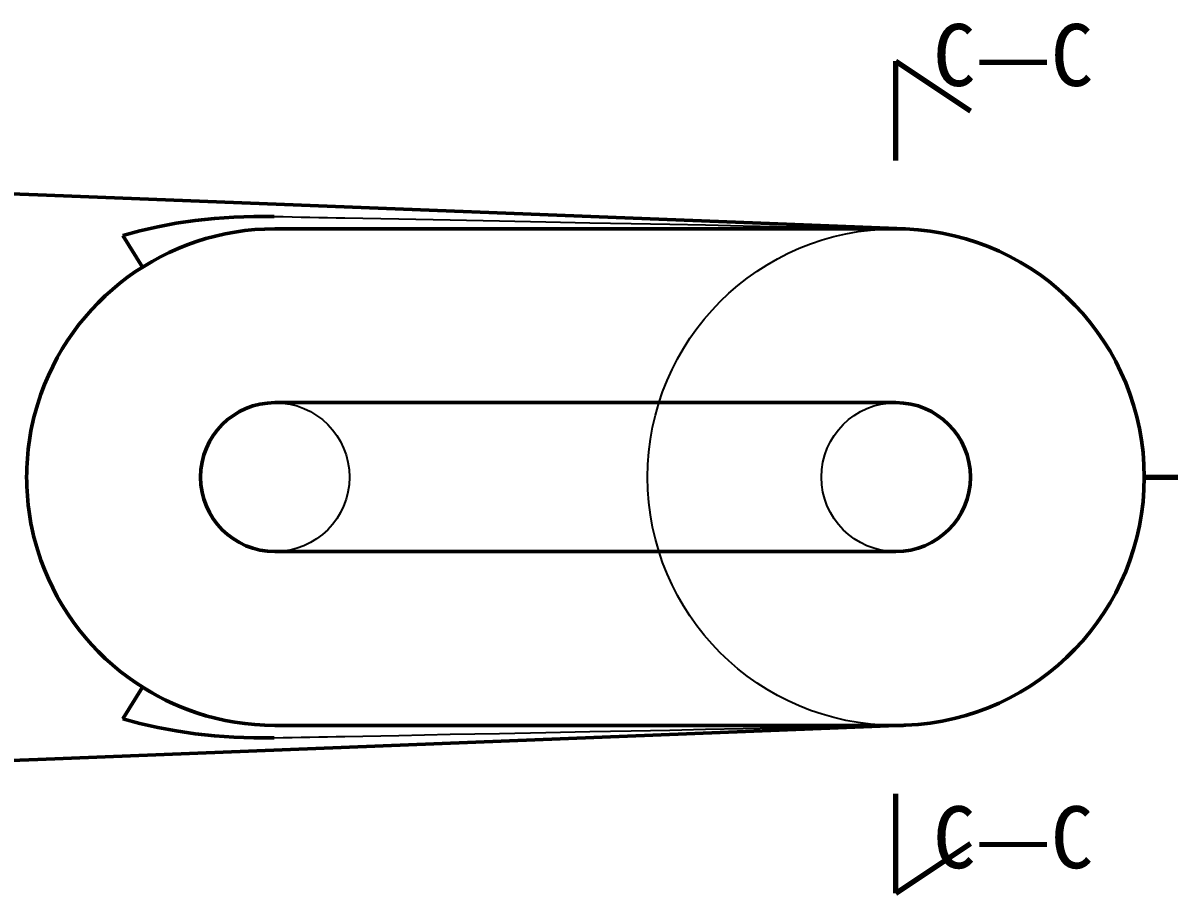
# Model space of a CAD drawing. Header units: millimetres. Extents: x -49 to 333, y -318 to 185.
# Drawn here: x 115 to 207.3, y 114.6 to 184.6 of the extents above; entities that cross this region are included whole.
import ezdxf

# ---------------------------------------------------------------- set-up
doc = ezdxf.new("R2010")
doc.units = ezdxf.units.MM
for name, color, linetype, lineweight in [('剖切线', 1, 'Continuous', 70), ('可见轮廓', 7, 'Continuous', 50), ('标注', 2, 'Continuous', 25), ('隐藏线', 5, 'Continuous', 25)]:
    doc.layers.add(name, color=color, linetype=linetype, lineweight=lineweight)

msp = doc.modelspace()

# ---------------------------------------------------------------- linework, layer by layer
at = {"layer": '剖切线'}
for p, q in [((185.3, 173.555), (185.3, 181.555)), ((185.3, 181.555), (191.3, 177.555)), ((205.301, 148.055), (213.301, 148.055)), ((185.3, 114.555), (185.3, 122.555)), ((185.3, 114.555), (191.3, 118.555))]:
    msp.add_line(p, q, dxfattribs=at)
at = {"layer": '可见轮廓'}
for p, q in [((46.302, 173.535), (116.194, 170.787)), ((116.194, 170.787), (186.086, 168.039)), ((130.419, 168.886), (131.999, 168.997)), ((131.999, 168.997), (133.601, 169.05)), ((133.601, 169.05), (135.221, 169.047)), ((124.429, 167.897), (125.866, 168.226)), ((125.866, 168.226), (127.347, 168.5)), ((127.347, 168.5), (128.867, 168.721)), ((128.867, 168.721), (130.419, 168.886)), ((135.3, 168.055), (160.3, 168.055)), ((160.3, 168.055), (185.3, 168.055)), ((185.183, 168.066), (185.295, 168.064)), ((185.295, 168.064), (185.408, 168.061)), ((185.408, 168.061), (185.521, 168.058)), ((185.521, 168.058), (185.634, 168.055)), ((185.634, 168.055), (185.747, 168.051)), ((185.747, 168.051), (185.86, 168.048)), ((185.86, 168.048), (185.973, 168.044)), ((185.973, 168.044), (186.086, 168.039)), ((123.041, 167.516), (124.429, 167.897)), ((123.041, 167.516), (124.64, 164.977)), ((135.3, 154.055), (160.3, 154.055)), ((160.3, 154.055), (185.3, 154.055)), ((135.3, 142.055), (160.3, 142.055)), ((160.3, 142.055), (185.3, 142.055)), ((123.041, 128.594), (124.64, 131.132)), ((124.64, 131.132), (125.246, 130.766)), ((125.246, 130.766), (125.862, 130.422)), ((125.862, 130.422), (126.489, 130.101)), ((126.489, 130.101), (127.125, 129.802)), ((127.125, 129.802), (127.771, 129.526)), ((127.771, 129.526), (128.425, 129.274)), ((128.425, 129.274), (129.087, 129.045)), ((123.041, 128.594), (124.429, 128.212)), ((129.087, 129.045), (129.756, 128.839)), ((116.194, 125.322), (186.086, 128.07)), ((124.429, 128.212), (125.867, 127.884)), ((125.867, 127.884), (127.349, 127.609)), ((127.349, 127.609), (128.868, 127.388)), ((128.868, 127.388), (130.42, 127.223)), ((135.3, 128.055), (160.3, 128.055)), ((160.3, 128.055), (185.3, 128.055)), ((185.183, 128.044), (185.295, 128.046)), ((185.295, 128.046), (185.408, 128.049)), ((185.408, 128.049), (185.521, 128.051)), ((185.521, 128.051), (185.634, 128.055)), ((185.634, 128.055), (185.747, 128.058)), ((185.86, 128.062), (185.973, 128.066)), ((185.973, 128.066), (186.086, 128.07)), ((130.42, 127.223), (131.999, 127.113)), ((131.999, 127.113), (133.601, 127.059)), ((133.601, 127.059), (135.221, 127.062)), ((46.302, 122.574), (116.194, 125.322))]:
    msp.add_line(p, q, dxfattribs=at)
for centre, radius, start, end in [((135.301, 148.055), 20, 90, 162.80662), ((185.301, 148.055), 20, 87.74851, 90), ((185.301, 148.055), 20, 0, 87.74851), ((135.301, 148.055), 20, 162.80662, -180), ((135.301, 148.055), 6, 90, -180), ((185.301, 148.055), 6, 0, 90), ((135.301, 148.055), 20, -180, -162.80662), ((135.301, 148.055), 6, -180, -90), ((185.301, 148.055), 6, -90, 0), ((185.301, 148.055), 20, -87.74851, 0), ((135.301, 148.055), 20, -162.80662, -90), ((185.301, 148.055), 20, -90, -87.74851)]:
    msp.add_arc(centre, radius, start, end, dxfattribs=at)
at = {"layer": '隐藏线'}
for p, q in [((46.302, 173.535), (116.194, 170.787)), ((116.194, 170.787), (186.086, 168.039)), ((130.419, 168.886), (131.206, 168.949)), ((131.206, 168.949), (131.999, 168.997)), ((131.999, 168.997), (132.798, 169.031)), ((132.798, 169.031), (133.601, 169.05)), ((133.601, 169.05), (134.409, 169.056)), ((134.409, 169.056), (135.221, 169.047)), ((135.221, 169.047), (135.951, 169.033)), ((135.951, 169.033), (136.676, 169.019)), ((136.676, 169.019), (137.397, 169.005)), ((137.397, 169.005), (138.114, 168.99)), ((138.114, 168.99), (138.826, 168.976)), ((138.826, 168.976), (139.533, 168.963)), ((139.533, 168.963), (140.237, 168.949)), ((140.237, 168.949), (140.936, 168.935)), ((140.936, 168.935), (145.268, 168.85)), ((124.429, 167.897), (125.142, 168.068)), ((125.142, 168.068), (125.866, 168.226)), ((125.866, 168.226), (126.601, 168.37)), ((126.601, 168.37), (127.347, 168.5)), ((127.347, 168.5), (128.103, 168.617)), ((128.103, 168.617), (128.867, 168.721)), ((128.867, 168.721), (129.639, 168.811)), ((129.639, 168.811), (130.419, 168.886)), ((133.189, 167.943), (133.889, 168.005)), ((133.889, 168.005), (134.593, 168.042)), ((134.593, 168.042), (135.3, 168.055)), ((135.3, 168.055), (138.81, 168.055)), ((135.3, 168.055), (160.3, 168.055)), ((138.81, 168.055), (142.218, 168.055)), ((142.218, 168.055), (145.519, 168.055)), ((145.268, 168.85), (149.414, 168.769)), ((145.519, 168.055), (148.713, 168.055)), ((148.713, 168.055), (151.785, 168.055)), ((149.414, 168.769), (153.368, 168.691)), ((151.785, 168.055), (154.742, 168.055)), ((153.368, 168.691), (157.124, 168.617)), ((154.742, 168.055), (157.581, 168.055)), ((157.124, 168.617), (160.658, 168.548)), ((157.581, 168.055), (160.3, 168.055)), ((160.3, 168.055), (160.951, 168.055)), ((160.3, 168.055), (185.3, 168.055)), ((160.658, 168.548), (163.981, 168.482)), ((160.951, 168.055), (161.594, 168.055)), ((161.594, 168.055), (162.23, 168.055)), ((162.23, 168.055), (162.858, 168.055)), ((162.858, 168.055), (163.477, 168.055)), ((163.477, 168.055), (164.09, 168.055)), ((163.981, 168.482), (167.088, 168.421)), ((164.09, 168.055), (164.694, 168.055)), ((164.694, 168.055), (165.29, 168.055)), ((165.29, 168.055), (165.921, 168.055)), ((165.29, 168.055), (175.295, 168.055)), ((165.921, 168.055), (166.543, 168.055)), ((166.543, 168.055), (167.156, 168.055)), ((167.088, 168.421), (169.974, 168.365)), ((167.156, 168.055), (167.76, 168.055)), ((167.76, 168.055), (168.353, 168.055)), ((168.353, 168.055), (168.938, 168.055)), ((168.938, 168.055), (169.513, 168.055)), ((169.513, 168.055), (170.079, 168.055)), ((169.974, 168.365), (173.007, 168.305)), ((170.079, 168.055), (170.786, 168.055)), ((170.786, 168.055), (171.477, 168.055)), ((171.477, 168.055), (172.152, 168.055)), ((172.152, 168.055), (172.813, 168.055)), ((172.813, 168.055), (173.457, 168.055)), ((173.007, 168.305), (175.731, 168.252)), ((173.457, 168.055), (174.085, 168.055)), ((174.085, 168.055), (174.698, 168.055)), ((174.698, 168.055), (175.295, 168.055)), ((175.295, 168.055), (175.84, 168.055)), ((175.295, 168.055), (185.3, 168.055)), ((175.731, 168.252), (178.14, 168.204)), ((175.84, 168.055), (176.372, 168.055)), ((176.372, 168.055), (176.889, 168.055)), ((176.889, 168.055), (177.392, 168.055)), ((177.392, 168.055), (177.881, 168.055)), ((177.881, 168.055), (178.355, 168.055)), ((178.14, 168.204), (180.228, 168.163)), ((178.355, 168.055), (178.815, 168.055)), ((178.815, 168.055), (179.261, 168.055)), ((179.261, 168.055), (180.392, 168.055)), ((180.228, 168.163), (181.963, 168.129)), ((180.392, 168.055), (181.418, 168.055)), ((181.418, 168.055), (182.338, 168.055)), ((181.963, 168.129), (183.369, 168.102)), ((182.338, 168.055), (183.152, 168.055)), ((183.152, 168.055), (183.851, 168.055)), ((183.369, 168.102), (184.443, 168.08)), ((183.851, 168.055), (184.442, 168.055)), ((184.442, 168.055), (184.925, 168.055)), ((184.443, 168.08), (185.183, 168.066)), ((184.925, 168.055), (185.3, 168.055)), ((185.183, 168.066), (185.239, 168.065)), ((185.239, 168.065), (185.295, 168.064)), ((185.293, 168.055), (185.3, 168.055)), ((185.295, 168.064), (185.352, 168.062)), ((185.352, 168.062), (185.408, 168.061)), ((185.408, 168.061), (185.465, 168.059)), ((185.465, 168.059), (185.521, 168.058)), ((185.521, 168.058), (185.578, 168.056)), ((185.578, 168.056), (185.634, 168.055)), ((185.634, 168.055), (185.691, 168.053)), ((185.644, 168.052), (185.693, 168.051)), ((185.691, 168.053), (185.747, 168.051)), ((185.747, 168.051), (185.804, 168.05)), ((185.804, 168.05), (185.86, 168.048)), ((185.86, 168.048), (185.916, 168.046)), ((185.916, 168.046), (185.973, 168.044)), ((185.973, 168.044), (186.029, 168.041)), ((186.029, 168.041), (186.086, 168.039)), ((123.041, 167.516), (123.729, 167.713)), ((123.041, 167.516), (123.198, 167.267)), ((123.198, 167.267), (123.353, 167.021)), ((123.729, 167.713), (124.429, 167.897)), ((128.424, 166.835), (129.086, 167.065)), ((129.086, 167.065), (129.755, 167.27)), ((129.755, 167.27), (130.431, 167.453)), ((130.431, 167.453), (131.113, 167.611)), ((131.113, 167.611), (131.8, 167.746)), ((131.8, 167.746), (132.492, 167.857)), ((132.492, 167.857), (133.189, 167.943)), ((123.353, 167.021), (123.505, 166.779)), ((123.505, 166.779), (123.653, 166.544)), ((123.653, 166.544), (123.795, 166.319)), ((123.795, 166.319), (123.929, 166.106)), ((126.488, 166.009), (127.125, 166.307)), ((127.125, 166.307), (127.77, 166.583)), ((127.77, 166.583), (128.424, 166.835)), ((123.929, 166.106), (124.056, 165.906)), ((124.056, 165.906), (124.172, 165.721)), ((124.172, 165.721), (124.277, 165.554)), ((124.277, 165.554), (124.37, 165.406)), ((124.37, 165.406), (124.451, 165.278)), ((124.451, 165.278), (124.519, 165.17)), ((124.64, 164.977), (125.246, 165.344)), ((125.246, 165.344), (125.862, 165.688)), ((125.862, 165.688), (126.488, 166.009)), ((124.519, 165.17), (124.571, 165.087)), ((124.571, 165.087), (124.609, 165.027)), ((124.609, 165.027), (124.632, 164.99)), ((124.632, 164.99), (124.64, 164.977)), ((135.3, 154.055), (160.3, 154.055)), ((160.3, 154.055), (185.3, 154.055)), ((135.3, 142.055), (160.3, 142.055)), ((160.3, 142.055), (185.3, 142.055)), ((124.571, 131.022), (124.609, 131.082)), ((124.609, 131.082), (124.632, 131.119)), ((124.632, 131.119), (124.64, 131.132)), ((123.929, 130.004), (124.056, 130.204)), ((124.056, 130.204), (124.172, 130.389)), ((124.172, 130.389), (124.277, 130.555)), ((124.277, 130.555), (124.37, 130.704)), ((124.37, 130.704), (124.451, 130.832)), ((124.451, 130.832), (124.519, 130.939)), ((124.519, 130.939), (124.571, 131.022)), ((123.353, 129.089), (123.505, 129.33)), ((123.505, 129.33), (123.653, 129.565)), ((123.653, 129.565), (123.795, 129.79)), ((123.795, 129.79), (123.929, 130.004)), ((123.041, 128.594), (123.198, 128.843)), ((123.041, 128.594), (123.729, 128.396)), ((123.198, 128.843), (123.353, 129.089)), ((123.729, 128.396), (124.429, 128.212)), ((129.756, 128.839), (130.432, 128.656)), ((130.432, 128.656), (131.113, 128.498)), ((131.113, 128.498), (131.8, 128.363)), ((131.8, 128.363), (132.492, 128.253)), ((116.194, 125.322), (186.086, 128.07)), ((124.429, 128.212), (125.142, 128.041)), ((125.142, 128.041), (125.867, 127.884)), ((125.867, 127.884), (126.603, 127.74)), ((126.603, 127.74), (127.349, 127.609)), ((127.349, 127.609), (128.104, 127.492)), ((128.104, 127.492), (128.868, 127.388)), ((128.868, 127.388), (129.64, 127.299)), ((132.492, 128.253), (133.189, 128.166)), ((133.189, 128.166), (133.889, 128.104)), ((133.889, 128.104), (134.593, 128.067)), ((134.593, 128.067), (135.3, 128.055)), ((135.3, 128.055), (138.81, 128.055)), ((135.3, 128.055), (160.3, 128.055)), ((138.81, 128.055), (142.218, 128.055)), ((142.218, 128.055), (145.519, 128.055)), ((145.519, 128.055), (148.713, 128.055)), ((148.713, 128.055), (151.785, 128.055)), ((149.414, 127.341), (153.368, 127.419)), ((151.785, 128.055), (154.742, 128.055)), ((153.368, 127.419), (157.124, 127.492)), ((154.742, 128.055), (157.581, 128.055)), ((157.124, 127.492), (160.658, 127.562)), ((157.581, 128.055), (160.3, 128.055)), ((160.3, 128.055), (160.951, 128.055)), ((160.3, 128.055), (185.3, 128.055)), ((160.658, 127.562), (163.981, 127.627)), ((160.951, 128.055), (161.594, 128.055)), ((161.594, 128.055), (162.23, 128.055)), ((162.23, 128.055), (162.858, 128.055)), ((162.858, 128.055), (163.477, 128.055)), ((163.477, 128.055), (164.09, 128.055)), ((163.981, 127.627), (167.088, 127.688)), ((164.09, 128.055), (164.694, 128.055)), ((164.694, 128.055), (165.29, 128.055)), ((165.29, 128.055), (165.921, 128.055)), ((165.29, 128.055), (175.295, 128.055)), ((165.921, 128.055), (166.543, 128.055)), ((166.543, 128.055), (167.156, 128.055)), ((167.088, 127.688), (169.974, 127.745)), ((167.156, 128.055), (167.76, 128.055)), ((167.76, 128.055), (168.353, 128.055)), ((168.353, 128.055), (168.938, 128.055)), ((168.938, 128.055), (169.513, 128.055)), ((169.513, 128.055), (170.079, 128.055)), ((169.974, 127.745), (173.007, 127.804)), ((170.079, 128.055), (170.786, 128.055)), ((170.786, 128.055), (171.477, 128.055)), ((171.477, 128.055), (172.152, 128.055)), ((172.152, 128.055), (172.813, 128.055)), ((172.813, 128.055), (173.457, 128.055)), ((173.007, 127.804), (175.731, 127.858)), ((173.457, 128.055), (174.085, 128.055)), ((174.085, 128.055), (174.698, 128.055)), ((174.698, 128.055), (175.295, 128.055)), ((175.295, 128.055), (175.84, 128.055)), ((175.295, 128.055), (185.3, 128.055)), ((175.731, 127.858), (178.14, 127.905)), ((175.84, 128.055), (176.372, 128.055)), ((176.372, 128.055), (176.889, 128.055)), ((176.889, 128.055), (177.392, 128.055)), ((177.392, 128.055), (177.881, 128.055)), ((177.881, 128.055), (178.355, 128.055)), ((178.14, 127.905), (180.228, 127.946)), ((178.355, 128.055), (178.815, 128.055)), ((178.815, 128.055), (179.261, 128.055)), ((179.261, 128.055), (180.392, 128.055)), ((180.228, 127.946), (181.963, 127.98)), ((180.392, 128.055), (181.418, 128.055)), ((181.418, 128.055), (182.338, 128.055)), ((181.963, 127.98), (183.369, 128.008)), ((182.338, 128.055), (183.152, 128.055)), ((183.152, 128.055), (183.851, 128.055)), ((183.369, 128.008), (184.443, 128.029)), ((183.851, 128.055), (184.442, 128.055)), ((184.442, 128.055), (184.925, 128.055)), ((184.443, 128.029), (185.183, 128.044)), ((184.925, 128.055), (185.3, 128.055)), ((185.183, 128.044), (185.239, 128.045)), ((185.239, 128.045), (185.295, 128.046)), ((185.293, 128.055), (185.3, 128.055)), ((185.295, 128.046), (185.352, 128.047)), ((185.352, 128.047), (185.408, 128.049)), ((185.408, 128.049), (185.465, 128.05)), ((185.465, 128.05), (185.521, 128.051)), ((185.521, 128.051), (185.578, 128.053)), ((185.578, 128.053), (185.634, 128.055)), ((185.634, 128.055), (185.691, 128.056)), ((185.644, 128.058), (185.693, 128.059)), ((185.691, 128.056), (185.747, 128.058)), ((185.747, 128.058), (185.804, 128.06)), ((185.804, 128.06), (185.86, 128.062)), ((185.86, 128.062), (185.916, 128.064)), ((185.916, 128.064), (185.973, 128.066)), ((185.973, 128.066), (186.029, 128.068)), ((186.029, 128.068), (186.086, 128.07)), ((129.64, 127.299), (130.42, 127.223)), ((130.42, 127.223), (131.206, 127.161)), ((131.206, 127.161), (131.999, 127.113)), ((131.999, 127.113), (132.798, 127.079)), ((132.798, 127.079), (133.601, 127.059)), ((133.601, 127.059), (134.409, 127.053)), ((134.409, 127.053), (135.221, 127.062)), ((135.221, 127.062), (135.951, 127.076)), ((135.951, 127.076), (136.676, 127.091)), ((136.676, 127.091), (137.397, 127.105)), ((137.397, 127.105), (138.114, 127.119)), ((138.114, 127.119), (138.826, 127.133)), ((138.826, 127.133), (139.533, 127.147)), ((139.533, 127.147), (140.237, 127.161)), ((140.237, 127.161), (140.936, 127.174)), ((140.936, 127.174), (145.268, 127.259)), ((145.268, 127.259), (149.414, 127.341)), ((46.302, 122.574), (116.194, 125.322))]:
    msp.add_line(p, q, dxfattribs=at)
for centre, radius in [((185.301, 148.055), 20), ((135.301, 148.055), 6), ((185.301, 148.055), 6)]:
    msp.add_circle(centre, radius, dxfattribs=at)
for start, end in [(90, -180), (122.20722, 180), (180, -122.20722), (-180, -90)]:
    msp.add_arc((135.301, 148.055), 20, start, end, dxfattribs=at)

# ---------------------------------------------------------------- texts
at = {"layer": '标注'}
for p in [(188.3, 179.555), (188.3, 116.555)]:
    msp.add_text('C—C', height=5, dxfattribs=at).set_placement(p)

doc.saveas('drawing.dxf')
